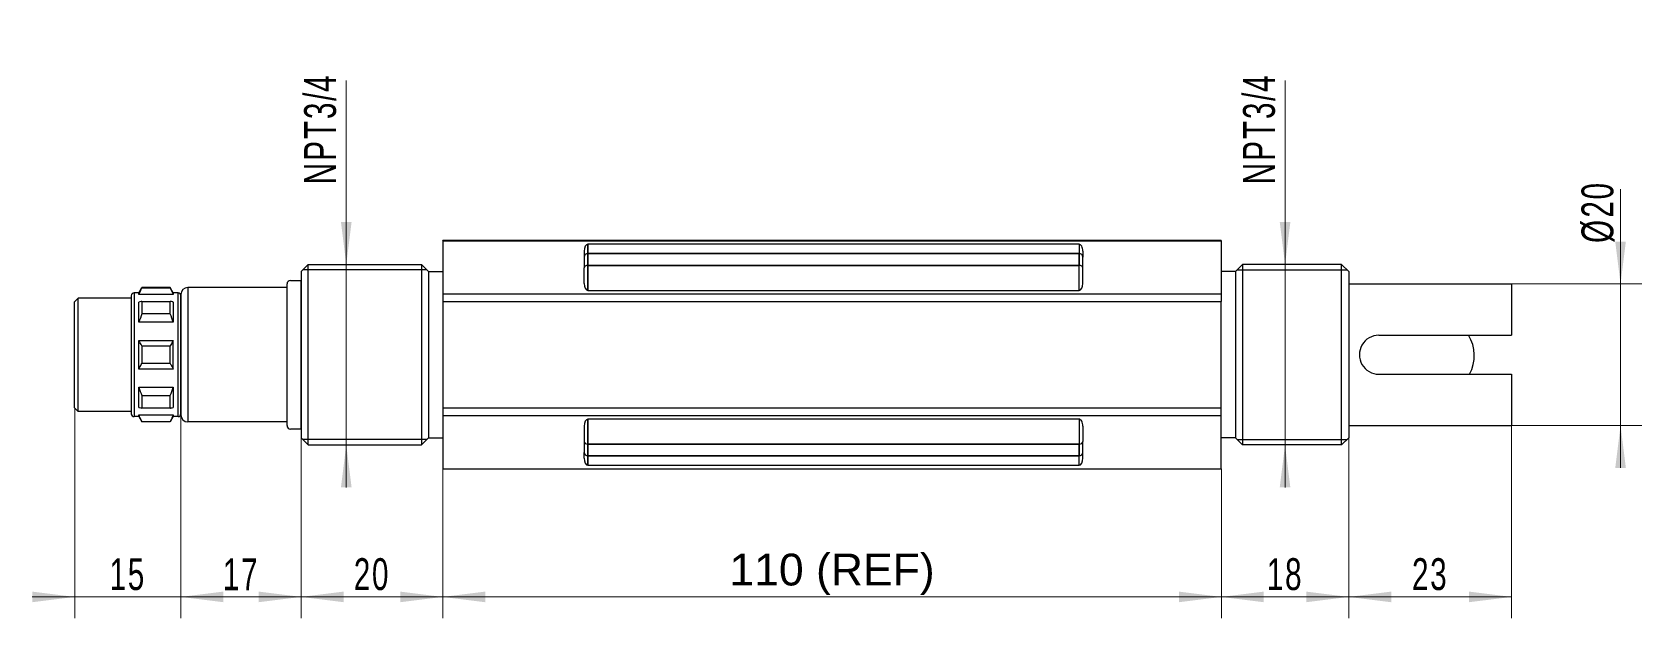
# Model space of a CAD drawing. Header units: millimetres. Extents: x 40 to 267, y 83 to 166.
import ezdxf

# ---------------------------------------------------------------- set-up
doc = ezdxf.new("R2010")
doc.units = ezdxf.units.MM
doc.layers.add('WB_DIMENSION', color=7, linetype='Continuous')
doc.layers.add('WB_OUTLINE', color=7, linetype='Continuous')
doc.layers.add('尺寸线层', color=3, linetype='Continuous', lineweight=18)
doc.styles.get("Standard").update_dxf_attribs({"font": 'arial.ttf'})
doc.styles.add('标准', font='arial.ttf', dxfattribs={"width": 0.667})
doc.dimstyles.new('标准', dxfattribs={"dimscale": 0.666667, "dimtxt": 3, "dimasz": 4, "dimexe": 2, "dimexo": 0, "dimtad": 1, "dimtxsty": '标准', "dimblk": '_CAXARROW', "dimcen": 0, "dimdle": 4, "dimazin": 2, "dimtfac": 0.707107, "dimtdec": 3, "dimtmove": 2, "dimatfit": 3, "dimfrac": 2, "dimarcsym": 1})

# ---------------------------------------------------------------- blocks, each defined once
blk = doc.blocks.new('*X10')
at = {"layer": '尺寸线层', "linetype": 'Continuous', "transparency": 16777216}
for points in [[(97.8, 86.59), (103.8, 85.84), (103.8, 87.34)], [(207.8, 86.59), (201.8, 85.84), (201.8, 87.34)]]:
    blk.add_hatch(color=0, dxfattribs=at).paths.add_polyline_path(points, flags=0)
at = {"layer": '尺寸线层', "color": 0, "linetype": 'Continuous', "transparency": 16777216}
for p, q in [((97.8, 104.7), (97.8, 83.59)), ((207.8, 104.7), (207.8, 83.59)), ((207.8, 86.59), (97.8, 86.59))]:
    blk.add_line(p, q, dxfattribs=at)
at = {"layer": '尺寸线层', "color": 0, "transparency": 16777216, "insert": (152.8, 89.78), "char_height": 4.5, "attachment_point": 5, "line_spacing_factor": 1.15057}
blk.add_mtext('110 (REF)', dxfattribs=at)
blk = doc.blocks.new('_CAXARROW')
blk.add_hatch(color=0).paths.add_polyline_path([(0, 0), (-1, 0.125), (-1, -0.125)], flags=0)
blk = doc.blocks.new('*X11')
at = {"layer": '尺寸线层', "linetype": 'Continuous', "transparency": 16777216}
for points in [[(77.8, 86.59), (83.8, 87.34), (83.8, 85.84)], [(97.8, 86.59), (91.8, 87.34), (91.8, 85.84)]]:
    blk.add_hatch(color=0, dxfattribs=at).paths.add_polyline_path(points, flags=0)
at = {"layer": '尺寸线层', "color": 0, "linetype": 'Continuous', "transparency": 16777216}
for p, q in [((77.8, 110.32), (77.8, 83.59)), ((97.8, 104.69), (97.8, 83.59)), ((77.8, 86.59), (97.8, 86.59))]:
    blk.add_line(p, q, dxfattribs=at)
at = {"layer": '尺寸线层', "color": 0, "transparency": 16777216, "insert": (87.8, 89.78), "char_height": 4.5, "width": 9, "attachment_point": 5, "line_spacing_factor": 1.15057, "style": '标准'}
blk.add_mtext('\\T1.1;20', dxfattribs=at)
blk = doc.blocks.new('*X12')
at = {"layer": '尺寸线层', "linetype": 'Continuous', "transparency": 16777216}
for points in [[(60.8, 86.59), (66.8, 85.84), (66.8, 87.34)], [(77.8, 86.59), (71.8, 85.84), (71.8, 87.34)]]:
    blk.add_hatch(color=0, dxfattribs=at).paths.add_polyline_path(points, flags=0)
at = {"layer": '尺寸线层', "color": 0, "linetype": 'Continuous', "transparency": 16777216}
for p, q in [((60.8, 112.47), (60.8, 83.59)), ((77.8, 110.32), (77.8, 83.59)), ((77.8, 86.59), (60.8, 86.59))]:
    blk.add_line(p, q, dxfattribs=at)
at = {"layer": '尺寸线层', "color": 0, "transparency": 16777216, "insert": (69.3, 89.78), "char_height": 4.5, "width": 9, "attachment_point": 5, "line_spacing_factor": 1.15057, "style": '标准'}
blk.add_mtext('\\T1.1;17', dxfattribs=at)
blk = doc.blocks.new('*X13')
at = {"layer": '尺寸线层', "linetype": 'Continuous', "transparency": 16777216}
for points in [[(45.8, 86.59), (39.8, 85.84), (39.8, 87.34)], [(60.8, 86.59), (66.8, 85.84), (66.8, 87.34)]]:
    blk.add_hatch(color=0, dxfattribs=at).paths.add_polyline_path(points, flags=0)
at = {"layer": '尺寸线层', "color": 0, "linetype": 'Continuous', "transparency": 16777216}
for p, q in [((45.8, 113.32), (45.8, 83.59)), ((60.8, 112.47), (60.8, 83.59)), ((66.8, 86.59), (39.8, 86.59))]:
    blk.add_line(p, q, dxfattribs=at)
at = {"layer": '尺寸线层', "color": 0, "transparency": 16777216, "insert": (53.3, 89.78), "char_height": 4.5, "width": 9, "attachment_point": 5, "line_spacing_factor": 1.15057, "style": '标准'}
blk.add_mtext('\\T1.1;15', dxfattribs=at)
blk = doc.blocks.new('*X14')
at = {"layer": '尺寸线层', "linetype": 'Continuous', "transparency": 16777216}
for points in [[(84.17, 133.57), (83.42, 139.57), (84.92, 139.57)], [(84.17, 108.07), (83.42, 102.07), (84.92, 102.07)]]:
    blk.add_hatch(color=0, dxfattribs=at).paths.add_polyline_path(points, flags=0)
at = {"layer": '尺寸线层', "color": 0, "linetype": 'Continuous', "transparency": 16777216}
for p, q in [((84.17, 102.07), (84.17, 159.56)), ((84.62, 133.57), (81.17, 133.57)), ((83.48, 108.07), (87.17, 108.07))]:
    blk.add_line(p, q, dxfattribs=at)
at = {"layer": '尺寸线层', "color": 0, "transparency": 16777216, "insert": (80.5, 152.72), "char_height": 4.5, "width": 27.3803, "attachment_point": 5, "rotation": 90, "line_spacing_factor": 1.15057, "style": '标准'}
blk.add_mtext('\\T1.1;NPT3/4', dxfattribs=at)
blk = doc.blocks.new('*X15')
at = {"layer": '尺寸线层', "linetype": 'Continuous', "transparency": 16777216}
for points in [[(207.8, 86.59), (213.8, 85.84), (213.8, 87.34)], [(225.8, 86.59), (219.8, 85.84), (219.8, 87.34)]]:
    blk.add_hatch(color=0, dxfattribs=at).paths.add_polyline_path(points, flags=0)
at = {"layer": '尺寸线层', "color": 0, "linetype": 'Continuous', "transparency": 16777216}
for p, q in [((225.8, 109.07), (225.8, 83.59)), ((207.8, 104.7), (207.8, 83.59)), ((225.8, 86.59), (207.8, 86.59))]:
    blk.add_line(p, q, dxfattribs=at)
at = {"layer": '尺寸线层', "color": 0, "transparency": 16777216, "insert": (216.8, 89.78), "char_height": 4.5, "width": 9, "attachment_point": 5, "line_spacing_factor": 1.15057, "style": '标准'}
blk.add_mtext('\\T1.1;18', dxfattribs=at)
blk = doc.blocks.new('*X16')
at = {"layer": '尺寸线层', "linetype": 'Continuous', "transparency": 16777216}
for points in [[(216.8, 133.57), (216.05, 139.57), (217.55, 139.57)], [(216.8, 108.07), (216.05, 102.07), (217.55, 102.07)]]:
    blk.add_hatch(color=0, dxfattribs=at).paths.add_polyline_path(points, flags=0)
at = {"layer": '尺寸线层', "color": 0, "linetype": 'Continuous', "transparency": 16777216}
for p, q in [((216.8, 102.07), (216.8, 159.56)), ((217.15, 133.57), (213.8, 133.57)), ((215.94, 108.07), (219.8, 108.07))]:
    blk.add_line(p, q, dxfattribs=at)
at = {"layer": '尺寸线层', "color": 0, "transparency": 16777216, "insert": (213.14, 152.72), "char_height": 4.5, "width": 27.3803, "attachment_point": 5, "rotation": 90, "line_spacing_factor": 1.15057, "style": '标准'}
blk.add_mtext('\\T1.1;NPT3/4', dxfattribs=at)
blk = doc.blocks.new('*X17')
at = {"layer": '尺寸线层', "linetype": 'Continuous', "transparency": 16777216}
for points in [[(225.8, 86.59), (231.8, 85.84), (231.8, 87.34)], [(248.8, 86.59), (242.8, 85.84), (242.8, 87.34)]]:
    blk.add_hatch(color=0, dxfattribs=at).paths.add_polyline_path(points, flags=0)
at = {"layer": '尺寸线层', "color": 0, "linetype": 'Continuous', "transparency": 16777216}
for p, q in [((225.8, 110.82), (225.8, 83.59)), ((248.8, 110.82), (248.8, 83.59)), ((248.8, 86.59), (225.8, 86.59))]:
    blk.add_line(p, q, dxfattribs=at)
at = {"layer": '尺寸线层', "color": 0, "transparency": 16777216, "insert": (237.3, 89.78), "char_height": 4.5, "width": 9, "attachment_point": 5, "line_spacing_factor": 1.15057, "style": '标准'}
blk.add_mtext('\\T1.1;23', dxfattribs=at)
blk = doc.blocks.new('*X18')
at = {"layer": '尺寸线层', "linetype": 'Continuous', "transparency": 16777216}
for points in [[(264.2, 130.82), (263.45, 136.82), (264.95, 136.82)], [(264.2, 110.82), (263.45, 104.82), (264.95, 104.82)]]:
    blk.add_hatch(color=0, dxfattribs=at).paths.add_polyline_path(points, flags=0)
at = {"layer": '尺寸线层', "color": 0, "linetype": 'Continuous', "transparency": 16777216}
for p, q in [((264.2, 104.82), (264.2, 144.21)), ((248.8, 130.82), (267.2, 130.82)), ((248.8, 110.82), (267.2, 110.82))]:
    blk.add_line(p, q, dxfattribs=at)
at = {"layer": '尺寸线层', "color": 0, "transparency": 16777216, "insert": (261.01, 140.97), "char_height": 4.5, "width": 12.9598, "attachment_point": 5, "rotation": 90, "line_spacing_factor": 1.15057, "style": '标准'}
blk.add_mtext('\\T1.1;%%C20', dxfattribs=at)

msp = doc.modelspace()

# ---------------------------------------------------------------- linework, layer by layer
at = {"layer": 'WB_OUTLINE'}
for p, q in [((207.798, 136.946), (97.798, 136.946)), ((97.798, 136.934), (97.798, 136.946)), ((97.798, 136.934), (207.798, 136.934)), ((97.798, 136.934), (97.798, 129.416)), ((207.798, 136.946), (207.798, 136.934)), ((207.798, 136.934), (207.798, 136.946)), ((207.798, 136.934), (207.798, 129.416)), ((117.797, 135.445), (117.797, 134.625)), ((117.797, 134.625), (117.797, 133.093)), ((187.726, 136.434), (118.3, 136.434)), ((118.3, 136.434), (118.3, 135.11)), ((118.3, 135.11), (118.3, 136.434)), ((118.3, 133.45), (118.3, 135.11)), ((118.3, 135.11), (187.726, 135.11)), ((187.726, 135.11), (118.3, 135.11)), ((118.3, 135.11), (118.3, 133.45)), ((187.726, 136.434), (187.726, 135.11)), ((187.726, 136.434), (187.726, 135.11)), ((187.726, 133.45), (187.726, 135.11)), ((187.726, 135.11), (187.726, 133.45)), ((188.228, 135.445), (188.228, 134.625)), ((188.228, 133.093), (188.228, 134.625)), ((78.798, 133.566), (77.798, 132.566)), ((95.548, 132.816), (78.048, 132.816)), ((78.798, 108.066), (78.798, 133.566)), ((94.798, 133.566), (95.798, 132.566)), ((94.798, 133.566), (94.798, 108.066)), ((117.797, 130.904), (117.797, 133.093)), ((118.3, 133.45), (187.726, 133.45)), ((118.3, 133.45), (118.3, 129.915)), ((118.3, 129.915), (118.3, 133.45)), ((187.726, 133.45), (118.3, 133.45)), ((187.726, 129.915), (187.726, 133.45)), ((187.726, 129.915), (187.726, 133.45)), ((188.228, 130.904), (188.228, 133.093)), ((210.798, 133.566), (209.798, 132.566)), ((210.048, 132.816), (225.548, 132.816)), ((210.798, 133.566), (210.798, 108.066)), ((224.798, 133.566), (225.798, 132.566)), ((224.798, 108.066), (224.798, 133.566)), ((54.865, 129.566), (55.298, 130.316)), ((59.298, 130.316), (55.298, 130.316)), ((55.298, 130.316), (55.298, 130.233)), ((59.298, 130.233), (55.298, 130.233)), ((59.731, 129.566), (59.298, 130.316)), ((59.298, 130.233), (59.298, 130.316)), ((75.798, 130.316), (61.798, 130.316)), ((61.798, 130.316), (61.798, 111.316)), ((75.798, 130.316), (75.798, 130.816)), ((75.798, 111.316), (75.798, 130.316)), ((118.3, 129.915), (187.726, 129.915)), ((45.798, 128.316), (46.298, 128.816)), ((45.798, 113.316), (45.798, 128.316)), ((53.798, 128.816), (46.298, 128.816)), ((53.798, 128.816), (46.298, 128.816)), ((46.298, 112.816), (46.298, 128.816)), ((53.798, 129.166), (53.798, 112.466)), ((54.865, 129.566), (54.198, 129.566)), ((54.198, 129.566), (54.198, 112.066)), ((54.865, 129.33), (54.865, 129.566)), ((59.731, 129.33), (54.865, 129.33)), ((54.865, 125.41), (54.865, 128.262)), ((55.298, 128.359), (59.298, 128.359)), ((55.298, 128.359), (55.298, 126.591)), ((59.298, 126.591), (59.298, 128.359)), ((60.398, 129.566), (59.731, 129.566)), ((59.731, 129.566), (59.731, 129.33)), ((59.731, 128.262), (59.731, 125.41)), ((60.398, 112.066), (60.398, 129.566)), ((60.798, 129.316), (60.798, 112.316)), ((60.798, 112.466), (60.798, 129.166)), ((97.798, 129.416), (207.798, 129.416)), ((97.798, 129.416), (97.798, 128.334)), ((97.798, 128.334), (97.798, 113.297)), ((97.798, 128.334), (207.798, 128.334)), ((207.798, 129.416), (207.798, 128.334)), ((207.798, 113.297), (207.798, 128.334)), ((59.731, 125.41), (54.865, 125.41)), ((59.298, 126.591), (55.298, 126.591)), ((54.865, 122.833), (59.731, 122.833)), ((54.865, 118.799), (54.865, 122.833)), ((59.731, 118.799), (59.731, 122.833)), ((230.048, 123.566), (248.798, 123.566)), ((55.298, 122.066), (59.298, 122.066)), ((55.298, 122.066), (55.298, 119.566)), ((59.298, 119.566), (59.298, 122.066)), ((59.731, 118.799), (54.865, 118.799)), ((59.298, 119.566), (55.298, 119.566)), ((54.865, 116.221), (59.731, 116.221)), ((54.865, 113.369), (54.865, 116.221)), ((59.731, 116.221), (59.731, 113.369)), ((230.048, 118.066), (248.798, 118.066)), ((55.298, 115.04), (59.298, 115.04)), ((55.298, 115.04), (55.298, 113.273)), ((59.298, 113.273), (59.298, 115.04)), ((45.798, 113.316), (46.298, 112.816)), ((53.798, 112.816), (46.298, 112.816)), ((53.798, 112.816), (46.298, 112.816)), ((54.865, 112.066), (54.198, 112.066)), ((54.865, 112.301), (59.731, 112.301)), ((54.865, 112.066), (54.865, 112.301)), ((54.865, 112.066), (55.298, 111.316)), ((59.298, 113.273), (55.298, 113.273)), ((59.731, 112.066), (59.298, 111.316)), ((59.731, 112.301), (59.731, 112.066)), ((60.398, 112.066), (59.731, 112.066)), ((97.798, 113.297), (207.798, 113.297)), ((97.798, 113.297), (97.798, 112.216)), ((97.798, 112.216), (97.798, 104.697)), ((97.798, 112.216), (207.798, 112.216)), ((187.726, 111.716), (118.3, 111.716)), ((118.3, 111.716), (118.3, 108.181)), ((118.3, 108.181), (118.3, 111.716)), ((187.726, 111.716), (187.726, 108.181)), ((187.726, 111.716), (187.726, 108.181)), ((207.798, 112.216), (207.798, 113.297)), ((207.798, 104.697), (207.798, 112.216)), ((55.298, 111.398), (59.298, 111.398)), ((55.298, 111.398), (55.298, 111.316)), ((59.298, 111.316), (55.298, 111.316)), ((59.298, 111.316), (59.298, 111.398)), ((75.798, 111.316), (61.798, 111.316)), ((75.798, 110.816), (75.798, 111.316)), ((117.797, 110.727), (117.797, 108.538)), ((188.228, 110.727), (188.228, 108.538)), ((78.798, 108.066), (77.798, 109.066)), ((95.548, 108.816), (78.048, 108.816)), ((94.798, 108.066), (95.798, 109.066)), ((117.797, 108.538), (117.797, 107.006)), ((117.797, 106.186), (117.797, 107.006)), ((118.3, 108.181), (118.3, 106.521)), ((118.3, 108.181), (187.726, 108.181)), ((118.3, 106.521), (118.3, 108.181)), ((187.726, 108.181), (118.3, 108.181)), ((187.726, 108.181), (187.726, 106.521)), ((187.726, 106.521), (187.726, 108.181)), ((188.228, 107.006), (188.228, 108.538)), ((188.228, 106.186), (188.228, 107.006)), ((210.798, 108.066), (209.798, 109.066)), ((210.048, 108.816), (225.548, 108.816)), ((224.798, 108.066), (225.798, 109.066)), ((97.798, 104.685), (97.798, 104.697)), ((97.798, 104.697), (207.798, 104.697)), ((97.798, 104.685), (207.798, 104.685)), ((118.3, 106.521), (187.726, 106.521)), ((118.3, 105.197), (118.3, 106.521)), ((187.726, 106.521), (118.3, 106.521)), ((118.3, 106.521), (118.3, 105.197)), ((118.3, 105.197), (187.726, 105.197)), ((187.726, 105.197), (187.726, 106.521)), ((187.726, 105.197), (187.726, 106.521)), ((207.798, 104.697), (207.798, 104.685))]:
    msp.add_line(p, q, dxfattribs=at)
at = {"layer": 'WB_OUTLINE', "color": 7}
for p, q in [((77.798, 132.566), (77.798, 109.066)), ((78.798, 133.566), (94.798, 133.566)), ((95.798, 132.566), (97.798, 132.566)), ((95.798, 132.566), (95.798, 109.066)), ((209.798, 132.566), (207.798, 132.566)), ((209.798, 132.566), (209.798, 109.066)), ((224.798, 133.566), (210.798, 133.566)), ((225.798, 132.566), (225.798, 109.066)), ((76.298, 131.316), (77.798, 131.316)), ((77.798, 110.316), (77.798, 131.316)), ((225.798, 130.816), (248.798, 130.816)), ((248.798, 130.816), (248.798, 123.566)), ((51.244, 128.816), (49.244, 128.816)), ((248.798, 118.066), (248.798, 110.816)), ((51.244, 112.816), (49.244, 112.816)), ((77.798, 110.316), (76.298, 110.316)), ((225.798, 110.816), (248.798, 110.816)), ((78.798, 108.066), (94.798, 108.066)), ((95.798, 109.066), (97.798, 109.066)), ((209.798, 109.066), (207.798, 109.066)), ((224.798, 108.066), (210.798, 108.066))]:
    msp.add_line(p, q, dxfattribs=at)
at = {"layer": 'WB_OUTLINE'}
for centre, radius, start, end in [((61.798, 129.316), 1, 90, 180), ((76.298, 130.816), 0.5, 90, -180), ((54.198, 129.166), 0.4, 90, 180), ((60.398, 129.166), 0.4, 0, 90), ((84.737, 115.127), 31.592, 158.72279, 161.00414), ((29.863, 115.129), 31.588, 18.99504, 21.27668), ((230.048, 120.816), 2.75, 89.99999, -90), ((238.106, 120.691), 5.428, -28.9257, 31.97924), ((84.733, 126.503), 31.588, -161.00493, -158.7233), ((29.859, 126.504), 31.592, -21.27721, -18.99586), ((54.198, 112.466), 0.4, 180, -90), ((60.398, 112.466), 0.4, -90, 0), ((61.798, 112.316), 1, 180, -90), ((76.298, 110.816), 0.5, -180, -90)]:
    msp.add_arc(centre, radius, start, end, dxfattribs=at)
for centre, major_axis, ratio, start_param, end_param in [((118.3, 135.445), (0, -0.989), 0.5081228, 3.1415927, 4.712389), ((118.3, 134.625), (0.503, 0), 0.9646402, 1.5707963, 3.1415927), ((118.3, 134.625), (0.503, 0), 0.9646402, 1.5707963, 3.1415927), ((187.726, 135.445), (0, -0.989), 0.5081228, 1.5707963, 3.1415927), ((187.726, 134.625), (0.503, 0), 0.9646402, 0, 1.5707963), ((187.726, 134.625), (0.503, 0), 0.9646402, 0, 1.5707963), ((118.3, 133.093), (-0.503, 0), 0.7105787, 4.712389, 6.2831853), ((118.3, 133.093), (-0.503, 0), 0.7105787, 4.712389, 6.2831853), ((187.726, 133.093), (-0.503, 0), 0.7105787, 3.1415927, 4.712389), ((187.726, 133.093), (-0.503, 0), 0.7105787, 3.1415927, 4.712389), ((118.3, 130.904), (0, -0.989), 0.5081228, 4.712389, 6.2831853), ((187.726, 130.904), (0, -0.989), 0.5081228, 0, 1.5707963), ((118.3, 110.727), (0, -0.989), 0.5081228, 3.1415927, 4.712389), ((187.726, 110.727), (0, -0.989), 0.5081228, 1.5707963, 3.1415927), ((118.3, 108.538), (0.503, 0), 0.7105787, 3.1415927, 4.712389), ((118.3, 108.538), (0.503, 0), 0.7105787, 3.1415927, 4.712389), ((118.3, 107.006), (-0.503, 0), 0.9646402, 0, 1.5707963), ((118.3, 107.006), (-0.503, 0), 0.9646402, 0, 1.5707963), ((187.726, 108.538), (0.503, 0), 0.7105787, 4.712389, 6.2831853), ((187.726, 108.538), (0.503, 0), 0.7105787, 4.712389, 6.2831853), ((187.726, 107.006), (-0.503, 0), 0.9646402, 1.5707963, 3.1415927), ((187.726, 107.006), (-0.503, 0), 0.9646402, 1.5707963, 3.1415927), ((118.3, 106.186), (0, -0.989), 0.5081228, 4.712389, 6.2831853), ((187.726, 106.186), (0, -0.989), 0.5081228, 0, 1.5707963)]:
    msp.add_ellipse(centre, major_axis=major_axis, ratio=ratio, start_param=start_param, end_param=end_param, dxfattribs=at)
for points, knots in [([(54.865, 129.33), (54.899, 129.406), (55.038, 129.709), (55.185, 130.01), (55.298, 130.233)], [0, 0, 0, 0, 297.6661623, 1194.503123, 1194.503123, 1194.503123, 1194.503123]), ([(59.298, 130.233), (59.336, 130.158), (59.486, 129.86), (59.629, 129.558), (59.731, 129.33)], [0, 0, 0, 0, 293.5615836, 1170.5425014, 1170.5425014, 1170.5425014, 1170.5425014]), ([(55.298, 128.359), (55.26, 128.351), (55.116, 128.32), (54.972, 128.288), (54.865, 128.262)], [0, 0, 0, 0, 307.9971251, 1187.3534209, 1187.3534209, 1187.3534209, 1187.3534209]), ([(59.731, 128.262), (59.696, 128.271), (59.552, 128.304), (59.408, 128.336), (59.298, 128.359)], [0, 0, 0, 0, 278.9132511, 1161.5348802, 1161.5348802, 1161.5348802, 1161.5348802]), ([(55.298, 122.066), (55.26, 122.129), (55.111, 122.382), (54.968, 122.638), (54.865, 122.833)], [0, 0, 0, 0, 291.2347051, 1158.3922121, 1158.3922121, 1158.3922121, 1158.3922121]), ([(59.731, 122.833), (59.697, 122.768), (59.558, 122.51), (59.411, 122.255), (59.298, 122.066)], [0, 0, 0, 0, 281.8414471, 1133.9194116, 1133.9194116, 1133.9194116, 1133.9194116]), ([(54.865, 118.799), (54.899, 118.863), (55.038, 119.122), (55.185, 119.376), (55.298, 119.566)], [0, 0, 0, 0, 284.1681279, 1143.2802517, 1143.2802517, 1143.2802517, 1143.2802517]), ([(59.298, 119.566), (59.336, 119.502), (59.485, 119.249), (59.628, 118.993), (59.731, 118.799)], [0, 0, 0, 0, 281.2530972, 1118.6904806, 1118.6904806, 1118.6904806, 1118.6904806]), ([(54.865, 113.369), (54.9, 113.361), (55.044, 113.327), (55.188, 113.296), (55.298, 113.273)], [0, 0, 0, 0, 267.9975906, 1116.0761342, 1116.0761342, 1116.0761342, 1116.0761342]), ([(55.298, 111.398), (55.26, 111.473), (55.11, 111.771), (54.967, 112.073), (54.865, 112.301)], [0, 0, 0, 0, 277.9118387, 1108.140827, 1108.140827, 1108.140827, 1108.140827]), ([(59.298, 113.273), (59.336, 113.28), (59.48, 113.311), (59.624, 113.344), (59.731, 113.369)], [0, 0, 0, 0, 282.6810204, 1089.7582752, 1089.7582752, 1089.7582752, 1089.7582752]), ([(59.731, 112.301), (59.697, 112.225), (59.558, 111.922), (59.411, 111.622), (59.298, 111.398)], [0, 0, 0, 0, 270.0109997, 1083.5258163, 1083.5258163, 1083.5258163, 1083.5258163])]:
    msp.add_open_spline(points, degree=3, knots=knots, dxfattribs=at)

# ---------------------------------------------------------------- dimensions: what is measured, and where the dimension line sits
at = {"layer": 'WB_DIMENSION'}
for base, p1, p2, angle, picture, middle in [((84.167, 133.566), (83.484, 108.066), (84.621, 133.566), 90, '*X14', (84.167, 152.717)), ((216.798, 133.566), (215.937, 108.066), (217.15, 133.566), 270, '*X16', (216.798, 152.717))]:
    dim = msp.add_linear_dim(base=base, p1=p1, p2=p2, angle=angle, text='NPT3/4', dimstyle='标准', override={"dimsah": 1, "dimtfac": 1, "dimtfill": 1}, dxfattribs=at)
    dim.commit()
    dim.dimension.update_dxf_attribs({"geometry": picture, "text_midpoint": middle, "dimtype": 160})
dim = msp.add_linear_dim(base=(264.202, 130.816), p1=(248.798, 110.816), p2=(248.798, 130.816), angle=90, dimstyle='标准', override={"dimpost": '%%C<>', "dimsah": 1, "dimtfill": 1, "dimtzin": 8}, dxfattribs=at)
dim.commit()
dim.dimension.update_dxf_attribs({"geometry": '*X18', "text_midpoint": (264.202, 140.973), "dimtype": 160})
for base, p1, p2, picture, middle in [((45.798, 86.593), (60.798, 112.466), (45.798, 113.316), '*X13', (53.298, 86.593)), ((60.798, 86.593), (77.798, 110.316), (60.798, 112.466), '*X12', (69.298, 86.593)), ((97.798, 86.593), (77.798, 110.316), (97.798, 104.685), '*X11', (87.798, 86.593))]:
    dim = msp.add_linear_dim(base=base, p1=p1, p2=p2, angle=180, dimstyle='标准', override={"dimsah": 1, "dimtfill": 1, "dimtzin": 8}, dxfattribs=at)
    dim.commit()
    dim.dimension.update_dxf_attribs({"geometry": picture, "text_midpoint": middle})
for base, p1, p2, picture, middle in [((225.798, 86.593), (248.798, 110.816), (225.798, 110.816), '*X17', (237.298, 86.593)), ((207.798, 86.593), (225.798, 109.066), (207.798, 104.697), '*X15', (216.798, 86.593))]:
    dim = msp.add_linear_dim(base=base, p1=p1, p2=p2, dimstyle='标准', override={"dimsah": 1, "dimtfill": 1, "dimtzin": 8}, dxfattribs=at)
    dim.commit()
    dim.dimension.update_dxf_attribs({"geometry": picture, "text_midpoint": middle})
dim = msp.add_linear_dim(base=(97.798, 86.593), p1=(207.798, 104.697), p2=(97.798, 104.697), text='<> (REF)', dimstyle='标准', override={"dimsah": 1, "dimtfac": 1, "dimtfill": 1, "dimtzin": 8}, dxfattribs=at)
dim.commit()
dim.dimension.update_dxf_attribs({"geometry": '*X10', "text_midpoint": (152.798, 86.593)})

doc.saveas('drawing.dxf')
